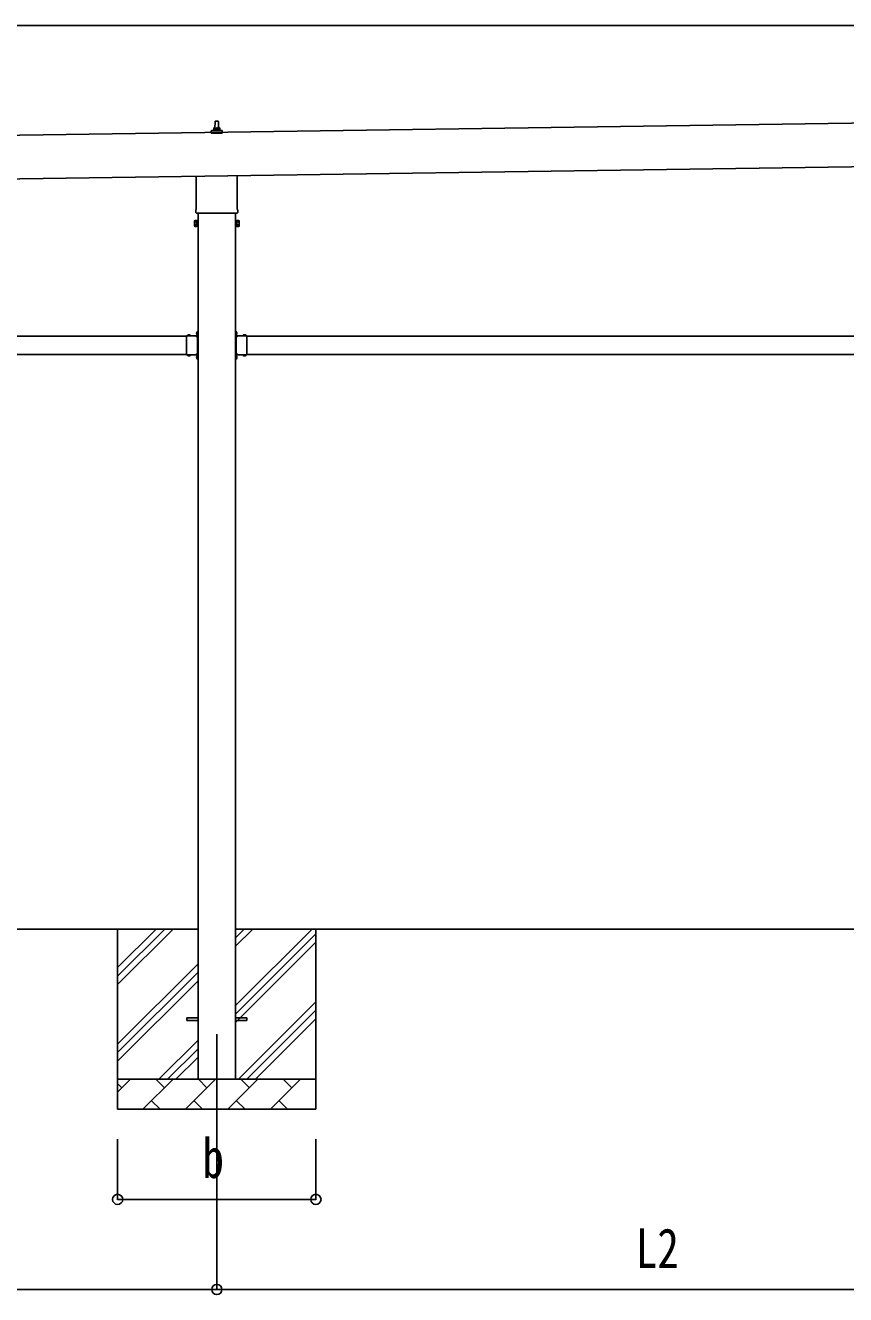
# Model space of a CAD drawing. Units: millimetres, scale not verified. Extents: x -16820 to 16820, y -11880 to 11880.
# Drawn here: x -2164 to 566, y -6099 to -1874 of the extents above; entities that cross this region are included whole.
import ezdxf
from ezdxf.enums import TextEntityAlignment as Align

# ---------------------------------------------------------------- set-up
doc = ezdxf.new("R2010")
doc.units = ezdxf.units.MM
doc.header["$LTSCALE"] = 50
for name, color, linetype in [('0-4_YKK_12', 2, 'Continuous'), ('0-5_YKK_13', 4, 'Continuous'), ('0-6_YKK_A1', 4, 'Continuous'), ('0-7_YKK_D', 6, 'Continuous')]:
    doc.layers.add(name, color=color, linetype=linetype)
doc.styles.add('ＭＳ ゴシック', font='')
doc.styles.get('ＭＳ ゴシック').set_extended_font_data('MS Gothic')

msp = doc.modelspace()

# ---------------------------------------------------------------- linework, layer by layer
at = {"layer": '0-4_YKK_12'}
msp.add_line((-1526.89, -5232.24), (-1526.89, -5732.24), dxfattribs=at)
at = {"layer": '0-5_YKK_13'}
for p, q in [((-1532.89, -2217.27), (-1532.16, -2193.74)), ((-1531.16, -2192.77), (-1522.61, -2192.77)), ((-1521.61, -2193.74), (-1520.89, -2217.27)), ((-1545.14, -2232.77), (-1545.14, -2225.06)), ((-1508.64, -2232.77), (-1545.14, -2232.77)), ((-1544.75, -2224.27), (-1509.02, -2224.27)), ((-1544.37, -2224.08), (-1537.65, -2222.45)), ((-1537.27, -2222.27), (-1516.5, -2222.27)), ((-1536.89, -2221.48), (-1536.89, -2217.27)), ((-1535.89, -2217.27), (-1517.89, -2217.27)), ((-1516.89, -2221.48), (-1516.89, -2217.27)), ((-1509.4, -2224.08), (-1516.12, -2222.45)), ((-1508.64, -2232.77), (-1508.64, -2225.06)), ((-1595.19, -2486.76), (-1595.19, -2376.11)), ((-1458.59, -2374.16), (-1458.59, -2486.76)), ((-1596.89, -2495.53), (-1596.89, -2490.03)), ((-1456.89, -2490.03), (-1456.89, -2495.53)), ((-1600.89, -2525.03), (-1600.13, -2523.72)), ((-1600.89, -2525.03), (-1600.89, -2542.03)), ((-1593.89, -2528.62), (-1600.13, -2528.62)), ((-1458.95, -2499.03), (-1594.82, -2499.03)), ((-1459.89, -2528.62), (-1453.65, -2528.62)), ((-1452.89, -2525.03), (-1453.65, -2523.72)), ((-1452.89, -2525.03), (-1452.89, -2542.03)), ((-1600.89, -2542.03), (-1600.13, -2543.35)), ((-1593.89, -2538.44), (-1600.13, -2538.44)), ((-1593.89, -2543.35), (-1600.13, -2543.35)), ((-1591.39, -2542.73), (-1593.89, -2542.73)), ((-1462.39, -2542.73), (-1459.89, -2542.73)), ((-1459.89, -2538.44), (-1453.65, -2538.44)), ((-1459.89, -2543.35), (-1453.65, -2543.35)), ((-1452.89, -2542.03), (-1453.65, -2543.35)), ((-1627.39, -2917.53), (-1627.39, -2907.14)), ((-1627.39, -2907.14), (-1590.99, -2907.14)), ((-1624.12, -2906.28), (-1624.12, -2906.44)), ((-1623.42, -2907.14), (-1615.35, -2907.14)), ((-1620.51, -2907.14), (-1621.84, -2904.49)), ((-1618.26, -2907.14), (-1616.94, -2904.49)), ((-1614.65, -2906.28), (-1614.65, -2906.44)), ((-1595.09, -2899.24), (-1589.39, -2899.24)), ((-1591.39, -2908.74), (-1594.39, -2908.74)), ((-1590.99, -2898.12), (-1593.64, -2896.79)), ((-1590.99, -2900.37), (-1593.64, -2901.69)), ((-1591.85, -2894.51), (-1591.69, -2894.51)), ((-1591.85, -2903.98), (-1591.69, -2903.98)), ((-1591.39, -2917.53), (-1591.39, -2910.74)), ((-1590.99, -2891.74), (-1589.39, -2891.74)), ((-1590.99, -2908.7), (-1590.99, -2891.74)), ((-1590.99, -2895.21), (-1590.99, -2903.28)), ((-1589.39, -2896.24), (-1590.99, -2896.24)), ((-1590.99, -2897.24), (-1589.39, -2897.24)), ((-1590.99, -2901.24), (-1589.39, -2901.24)), ((-1589.39, -2902.24), (-1590.99, -2902.24)), ((-1462.79, -2891.74), (-1464.39, -2891.74)), ((-1464.39, -2896.24), (-1462.79, -2896.24)), ((-1462.79, -2897.24), (-1464.39, -2897.24)), ((-1458.69, -2899.24), (-1464.39, -2899.24)), ((-1462.79, -2901.24), (-1464.39, -2901.24)), ((-1464.39, -2902.24), (-1462.79, -2902.24)), ((-1462.79, -2908.7), (-1462.79, -2891.74)), ((-1462.79, -2895.21), (-1462.79, -2903.28)), ((-1462.79, -2898.12), (-1460.13, -2896.79)), ((-1462.79, -2900.37), (-1460.13, -2901.69)), ((-1426.39, -2907.14), (-1462.79, -2907.14)), ((-1462.39, -2908.74), (-1459.39, -2908.74)), ((-1462.39, -2917.53), (-1462.39, -2910.74)), ((-1461.92, -2894.51), (-1462.09, -2894.51)), ((-1461.92, -2903.98), (-1462.09, -2903.98)), ((-1439.12, -2906.28), (-1439.12, -2906.44)), ((-1430.35, -2907.14), (-1438.42, -2907.14)), ((-1435.51, -2907.14), (-1436.84, -2904.49)), ((-1433.26, -2907.14), (-1431.94, -2904.49)), ((-1429.65, -2906.28), (-1429.65, -2906.44)), ((-1426.39, -2917.53), (-1426.39, -2907.14)), ((-1627.39, -2959.53), (-1627.39, -2918.96)), ((-1591.39, -2959.53), (-1591.39, -2918.96)), ((-1462.39, -2959.53), (-1462.39, -2918.96)), ((-1426.39, -2959.53), (-1426.39, -2918.96)), ((-1627.39, -2971.34), (-1627.39, -2960.96)), ((-1627.39, -2971.34), (-1590.99, -2971.34)), ((-1624.12, -2972.21), (-1624.12, -2972.04)), ((-1623.42, -2971.34), (-1615.35, -2971.34)), ((-1620.51, -2971.34), (-1621.84, -2974)), ((-1618.26, -2971.34), (-1616.94, -2974)), ((-1614.65, -2972.21), (-1614.65, -2972.04)), ((-1594.39, -2969.74), (-1591.39, -2969.74)), ((-1590.99, -2978.12), (-1593.64, -2976.79)), ((-1590.99, -2980.37), (-1593.64, -2981.69)), ((-1591.85, -2974.51), (-1591.69, -2974.51)), ((-1591.85, -2983.98), (-1591.69, -2983.98)), ((-1591.39, -2967.74), (-1591.39, -2960.96)), ((-1590.99, -2986.74), (-1590.99, -2969.78)), ((-1590.99, -2975.21), (-1590.99, -2983.28)), ((-1590.99, -2977.24), (-1589.39, -2977.24)), ((-1590.99, -2981.24), (-1589.39, -2981.24)), ((-1590.99, -2986.74), (-1589.39, -2986.74)), ((-1462.79, -2977.24), (-1464.39, -2977.24)), ((-1462.79, -2981.24), (-1464.39, -2981.24)), ((-1462.79, -2986.74), (-1464.39, -2986.74)), ((-1462.79, -2986.74), (-1462.79, -2969.78)), ((-1426.39, -2971.34), (-1462.79, -2971.34)), ((-1462.79, -2975.21), (-1462.79, -2983.28)), ((-1462.79, -2978.12), (-1460.13, -2976.79)), ((-1462.79, -2980.37), (-1460.13, -2981.69)), ((-1462.39, -2967.74), (-1462.39, -2960.96)), ((-1459.39, -2969.74), (-1462.39, -2969.74)), ((-1461.92, -2974.51), (-1462.09, -2974.51)), ((-1461.92, -2983.98), (-1462.09, -2983.98)), ((-1439.12, -2972.21), (-1439.12, -2972.04)), ((-1430.35, -2971.34), (-1438.42, -2971.34)), ((-1435.51, -2971.34), (-1436.84, -2974)), ((-1433.26, -2971.34), (-1431.94, -2974)), ((-1429.65, -2972.21), (-1429.65, -2972.04)), ((-1426.39, -2971.34), (-1426.39, -2960.96)), ((-1626.89, -5177.74), (-1589.39, -5177.74)), ((-1626.89, -5186.74), (-1626.89, -5177.74)), ((-1626.89, -5186.74), (-1589.39, -5186.74)), ((-1464.39, -5177.74), (-1426.89, -5177.74)), ((-1464.39, -5186.74), (-1426.89, -5186.74)), ((-1426.89, -5186.74), (-1426.89, -5177.74))]:
    msp.add_line(p, q, dxfattribs=at)
for points in [[(-1593.89, -2543.35), (-1593.89, -2523.72), (-1600.13, -2523.72)], [(-1593.89, -2542.73), (-1593.89, -2524.33), (-1591.39, -2524.33)], [(-1459.89, -2542.73), (-1459.89, -2524.33), (-1462.39, -2524.33)], [(-1459.89, -2543.35), (-1459.89, -2523.72), (-1453.65, -2523.72)], [(-1591.39, -2910.74), (-1594.39, -2910.74), (-1594.39, -2907.14)], [(-1589.39, -2906.74), (-1589.39, -2900.74), (-1589.39, -2897.74), (-1589.39, -2891.74)], [(-1464.39, -2906.74), (-1464.39, -2900.74), (-1464.39, -2897.74), (-1464.39, -2891.74)], [(-1462.39, -2910.74), (-1459.39, -2910.74), (-1459.39, -2907.14)], [(-1591.39, -2967.74), (-1594.39, -2967.74), (-1594.39, -2971.34)], [(-1589.39, -2986.74), (-1589.39, -2980.74), (-1589.39, -2977.74), (-1589.39, -2971.74)], [(-1464.39, -2986.74), (-1464.39, -2980.74), (-1464.39, -2977.74), (-1464.39, -2971.74)], [(-1462.39, -2967.74), (-1459.39, -2967.74), (-1459.39, -2971.34)]]:
    msp.add_lwpolyline(points, dxfattribs=at)
for points in [[(-1591.39, -2544.03), (-1591.39, -2523.03), (-1589.39, -2523.03), (-1589.39, -2544.03)], [(-1462.39, -2544.03), (-1462.39, -2523.03), (-1464.39, -2523.03), (-1464.39, -2544.03)]]:
    msp.add_lwpolyline(points, close=True, dxfattribs=at)
for centre, radius, start, end in [((-1531.16, -2193.77), 1, 90, 178.60509), ((-1522.61, -2193.77), 1, 1.39491, 90), ((-1544.14, -2225.06), 1, 103.62699, 180), ((-1537.89, -2221.48), 1, 283.62699, 0), ((-1532.8, -2217.9), 4.13, 90, 171.17633), ((-1535.89, -2218.27), 1, 90, 180), ((-1523.55, -2217.27), 4.83, 133.60282, 180), ((-1530.22, -2217.27), 4.83, 0, 46.39718), ((-1520.97, -2217.9), 4.13, 8.82367, 90), ((-1517.89, -2218.27), 1, 0, 90), ((-1515.89, -2221.48), 1, 180, 256.37301), ((-1509.64, -2225.06), 1, 0, 76.37301), ((-1592.89, -2490.03), 4, 125.09963, 180), ((-1460.89, -2490.03), 4, 0, 54.90037), ((-1584.65, -2533.53), 16.24, 162.41205, 197.58795), ((-1596.54, -2526.17), 4.34, 145.61575, 214.38425), ((-1592.89, -2495.53), 4, 180, 194.47751), ((-1592.89, -2495.53), 4, 194.47751, 241.04498), ((-1460.89, -2495.53), 4, 298.95502, 345.52249), ((-1460.89, -2495.53), 4, 345.52249, 0), ((-1469.13, -2533.53), 16.24, 342.41205, 17.58795), ((-1457.23, -2526.17), 4.34, 325.61575, 34.38425), ((-1596.54, -2540.89), 4.34, 145.61575, 214.38425), ((-1457.23, -2540.89), 4.34, 325.61575, 34.38425), ((-1623.26, -2906.28), 0.862, 129.12355, 180), ((-1623.42, -2906.44), 0.7, 180, 270), ((-1619.39, -2911.04), 7, 90, 129.12355), ((-1619.39, -2911.04), 7, 50.87645, 90), ((-1615.35, -2906.44), 0.7, 270, 0), ((-1615.51, -2906.28), 0.862, 0, 50.87645), ((-1587.09, -2899.24), 7, 140.87645, 180), ((-1587.09, -2899.24), 7, 180, 219.12355), ((-1591.85, -2895.37), 0.862, 90, 140.87645), ((-1591.85, -2903.12), 0.862, 219.12355, 270), ((-1591.69, -2895.21), 0.7, 0, 90), ((-1591.69, -2903.28), 0.7, 270, 0), ((-1591.39, -2906.74), 2, 270, 0), ((-1462.39, -2906.74), 2, 180, 270), ((-1462.09, -2895.21), 0.7, 90, 180), ((-1462.09, -2903.28), 0.7, 180, 270), ((-1461.92, -2895.37), 0.862, 39.12355, 90), ((-1461.92, -2903.12), 0.862, 270, 320.87645), ((-1466.69, -2899.24), 7, 0, 39.12355), ((-1466.69, -2899.24), 7, 320.87645, 0), ((-1438.26, -2906.28), 0.862, 129.12355, 180), ((-1438.42, -2906.44), 0.7, 180, 270), ((-1434.39, -2911.04), 7, 90, 129.12355), ((-1434.39, -2911.04), 7, 50.87645, 90), ((-1430.35, -2906.44), 0.7, 270, 0), ((-1430.51, -2906.28), 0.862, 0, 50.87645), ((-1628.09, -2918.24), 1, 314.427, 45.573), ((-1590.69, -2918.24), 1, 134.427, 225.573), ((-1463.09, -2918.24), 1, 314.427, 45.573), ((-1425.69, -2918.24), 1, 134.427, 225.573), ((-1628.09, -2960.24), 1, 314.427, 45.573), ((-1623.42, -2972.04), 0.7, 90, 180), ((-1623.26, -2972.21), 0.862, 180, 230.87645), ((-1619.39, -2967.44), 7, 230.87645, 270), ((-1619.39, -2967.44), 7, 270, 309.12355), ((-1615.35, -2972.04), 0.7, 0, 90), ((-1615.51, -2972.21), 0.862, 309.12355, 0), ((-1587.09, -2979.24), 7, 140.87645, 180), ((-1587.09, -2979.24), 7, 180, 219.12355), ((-1591.85, -2975.37), 0.862, 90, 140.87645), ((-1591.85, -2983.12), 0.862, 219.12355, 270), ((-1590.69, -2960.24), 1, 134.427, 225.573), ((-1591.69, -2975.21), 0.7, 0, 90), ((-1591.69, -2983.28), 0.7, 270, 0), ((-1591.39, -2971.74), 2, 0, 90), ((-1462.39, -2971.74), 2, 90, 180), ((-1462.09, -2975.21), 0.7, 90, 180), ((-1462.09, -2983.28), 0.7, 180, 270), ((-1463.09, -2960.24), 1, 314.427, 45.573), ((-1461.92, -2975.37), 0.862, 39.12355, 90), ((-1461.92, -2983.12), 0.862, 270, 320.87645), ((-1466.69, -2979.24), 7, 0, 39.12355), ((-1466.69, -2979.24), 7, 320.87645, 0), ((-1438.42, -2972.04), 0.7, 90, 180), ((-1438.26, -2972.21), 0.862, 180, 230.87645), ((-1434.39, -2967.44), 7, 230.87645, 270), ((-1434.39, -2967.44), 7, 270, 309.12355), ((-1430.35, -2972.04), 0.7, 0, 90), ((-1430.51, -2972.21), 0.862, 309.12355, 0), ((-1425.69, -2960.24), 1, 134.427, 225.573)]:
    msp.add_arc(centre, radius, start, end, dxfattribs=at)
at = {"layer": '0-6_YKK_A1'}
for p, q in [((2359.98, -2174.62), (-8423.98, -2328.61)), ((-8421.91, -2473.63), (2362.05, -2319.58)), ((-1589.39, -2499.03), (-1589.39, -5382.24)), ((-1464.39, -5382.24), (-1464.39, -2499.03)), ((-4426.39, -2909.24), (-1627.39, -2909.24)), ((-1426.39, -2909.24), (1372.61, -2909.24)), ((-4426.39, -2969.24), (-1627.39, -2969.24)), ((-1594.39, -2969.24), (-1589.89, -2969.24)), ((-1459.39, -2969.24), (-1463.89, -2969.24)), ((-1426.39, -2969.24), (1372.61, -2969.24)), ((-1589.39, -4882.24), (-4464.39, -4882.24)), ((-1856.89, -4882.24), (-1856.89, -5482.24)), ((-1856.89, -5067.29), (-1671.84, -4882.24)), ((-1856.89, -5039.01), (-1700.12, -4882.24)), ((-1856.89, -5010.73), (-1728.4, -4882.24)), ((1410.61, -4882.24), (-1464.39, -4882.24)), ((-1464.39, -5137.34), (-1209.29, -4882.24)), ((-1464.39, -4939.35), (-1407.28, -4882.24)), ((-1464.39, -4911.07), (-1435.56, -4882.24)), ((-1464.39, -5165.63), (-1196.89, -4898.13)), ((-1196.89, -4882.24), (-1196.89, -5482.24)), ((-1464.39, -5193.91), (-1196.89, -4926.41)), ((-1856.89, -5265.28), (-1589.39, -4997.78)), ((-1856.89, -5293.57), (-1589.39, -5026.07)), ((-1856.89, -5321.85), (-1589.39, -5054.35)), ((-1454.73, -5382.24), (-1196.89, -5124.4)), ((-1426.45, -5382.24), (-1196.89, -5152.69)), ((-1398.16, -5382.24), (-1196.89, -5180.97)), ((-1719.29, -5382.24), (-1589.39, -5252.34)), ((-1691, -5382.24), (-1589.39, -5280.63)), ((-1662.72, -5382.24), (-1589.39, -5308.91)), ((-1856.89, -5382.24), (-1196.89, -5382.24)), ((-1856.89, -5425.14), (-1813.99, -5382.24)), ((-1842.55, -5410.8), (-1856.89, -5396.46)), ((-1772.57, -5482.24), (-1672.57, -5382.24)), ((-1701.13, -5410.8), (-1729.68, -5382.24)), ((-1631.15, -5482.24), (-1531.15, -5382.24)), ((-1559.7, -5410.8), (-1588.26, -5382.24)), ((-1489.73, -5482.24), (-1389.73, -5382.24)), ((-1418.28, -5410.8), (-1446.84, -5382.24)), ((-1348.31, -5482.24), (-1248.31, -5382.24)), ((-1276.86, -5410.8), (-1305.41, -5382.24)), ((-1200.17, -5382.24), (-1196.89, -5378.96)), ((-1196.89, -5482.24), (-1856.89, -5482.24)), ((-1744.02, -5453.69), (-1715.47, -5482.24)), ((-1602.6, -5453.69), (-1574.04, -5482.24)), ((-1461.18, -5453.69), (-1432.62, -5482.24)), ((-1319.75, -5453.69), (-1291.2, -5482.24))]:
    msp.add_line(p, q, dxfattribs=at)
for points in [[(-1594.39, -2909.24), (-1589.89, -2909.24), (-1589.89, -2969.24)], [(-1459.39, -2909.24), (-1463.89, -2909.24), (-1463.89, -2969.24)]]:
    msp.add_lwpolyline(points, dxfattribs=at)
at = {"layer": '0-7_YKK_D'}
for p, q in [((2179.54, -1874.14), (-8241.48, -1874.14)), ((-1856.89, -5582.24), (-1856.89, -5783.24)), ((-1526.89, -5582.24), (-1526.89, -6083.24)), ((-1526.89, -5582.24), (-1526.89, -6083.24)), ((-1196.89, -5582.24), (-1196.89, -5783.24)), ((-1856.89, -5782.24), (-1196.89, -5782.24)), ((-4526.89, -6082.24), (-1526.89, -6082.24)), ((-1526.89, -6082.24), (1473.11, -6082.24))]:
    msp.add_line(p, q, dxfattribs=at)
for centre in [(-1856.89, -5782.24), (-1196.89, -5782.24), (-1526.89, -6082.24), (-1526.89, -6082.24)]:
    msp.add_circle(centre, 17, dxfattribs=at)

# ---------------------------------------------------------------- texts
at = {"layer": '0-7_YKK_D', "style": 'ＭＳ ゴシック', "width": 0.8}
for s, p in [('b', (-1574.89, -5750.24)), ('L2', (-132.49, -6050.24))]:
    msp.add_text(s, height=132, dxfattribs=at).set_placement(p, align=Align.BOTTOM_LEFT)

doc.saveas('drawing.dxf')
